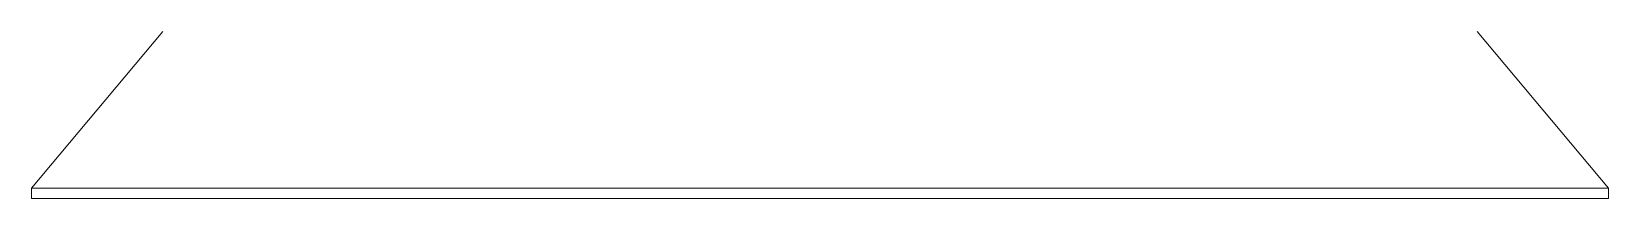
# Model space of a CAD drawing. Header units: millimetres. Extents: x 27602 to 523849, y 322139 to 568360.
# Drawn here: x 358817 to 361255, y 494781 to 495039 of the extents above; entities that cross this region are included whole.
import ezdxf

# ---------------------------------------------------------------- set-up
doc = ezdxf.new("R2010")
doc.units = ezdxf.units.MM

msp = doc.modelspace()

# ---------------------------------------------------------------- linework, layer by layer
at = {"color": 7, "lineweight": 13, "ltscale": 0.007903}
for p, q in [((359020.2, 495039.4), (358817, 494797.2)), ((361051.4, 495039.4), (361254.5, 494797.2))]:
    msp.add_line(p, q, dxfattribs=at)
at = {"color": 7, "lineweight": 13, "ltscale": 0.03937}
for p, q in [((358817, 494797.2), (360035.8, 494797.2)), ((360035.8, 494797.2), (361254.5, 494797.2)), ((358817, 494781.4), (360035.8, 494781.4)), ((361254.5, 494781.4), (360035.8, 494781.4))]:
    msp.add_line(p, q, dxfattribs=at)
at = {"color": 7, "lineweight": 13, "ltscale": 0.000396263}
for p, q in [((358817, 494797.2), (358817, 494781.4)), ((361254.5, 494797.2), (361254.5, 494781.4))]:
    msp.add_line(p, q, dxfattribs=at)

doc.saveas('drawing.dxf')
